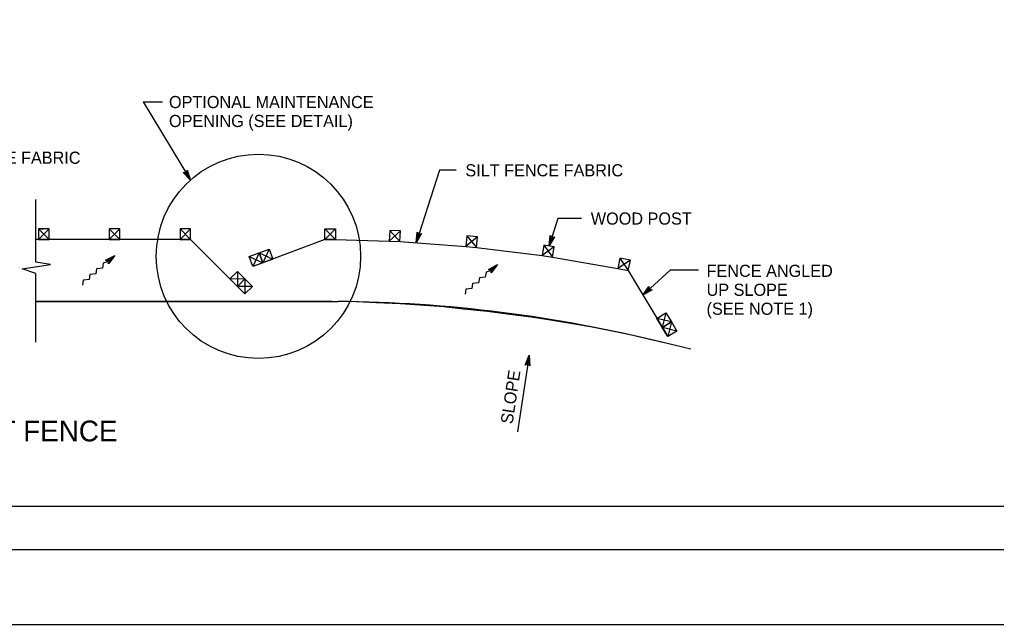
# Model space of a CAD drawing. Extents: x -894 to 866, y -472 to 714.
# Drawn here: x -285 to 279, y -472 to -123 of the extents above; entities that cross this region are included whole.
import ezdxf

# ---------------------------------------------------------------- set-up
doc = ezdxf.new("R2010")
doc.units = 0
for name, color, linetype in [('border_PLOTTING-ELEMENTS', 7, 'Continuous'), ('border_rw_22x34_Cut_Lines', 7, 'Continuous'), ('border_SHEET', 7, 'Continuous'), ('df_FLOW-LINE', 7, 'Continuous'), ('pp_PRESENTATION', 7, 'Continuous'), ('temp_CONSTRUCTION', 7, 'Continuous'), ('temp_CONSTRUCTION-anno', 7, 'Continuous')]:
    doc.layers.add(name, color=color, linetype=linetype)

msp = doc.modelspace()

# ---------------------------------------------------------------- linework, layer by layer
at = {"layer": 'border_PLOTTING-ELEMENTS'}
for points in [[(-894.04, -472.44), (865.96, -472.44), (865.96, 713.56), (-894.04, 713.56)], [(-864.04, 670.56), (835.96, 670.56), (835.96, -429.44), (-864.04, -429.44)]]:
    msp.add_lwpolyline(points, close=True, dxfattribs=at)
at = {"layer": 'border_rw_22x34_Cut_Lines'}
msp.add_lwpolyline([(-864.04, 670.56), (835.96, 670.56), (835.96, -429.44), (-864.04, -429.44)], close=True, dxfattribs=at)
at = {"layer": 'border_SHEET'}
msp.add_line((810.96, -404.44), (-814.04, -404.44), dxfattribs=at)
at = {"layer": 'df_FLOW-LINE'}
for p, q in [((-236.36, -263.86), (-236.8, -266.78)), ((-233.48, -263.01), (-236.36, -263.86)), ((-234.99, -262.26), (-229.72, -259.48)), ((-233.56, -262.75), (-234.99, -262.26)), ((-234.99, -262.26), (-234.99, -262.26)), ((-234.61, -262.39), (-230.74, -260.34)), ((-234.21, -262.5), (-231.76, -261.21)), ((-233.86, -262.65), (-232.78, -262.08)), ((-233.31, -264.23), (-233.56, -262.75)), ((-232.78, -262.08), (-233.5, -263.04)), ((-231.76, -261.21), (-233.45, -263.45)), ((-230.75, -260.35), (-233.36, -263.82)), ((-229.72, -259.48), (-233.31, -264.23)), ((-233.31, -264.23), (-233.31, -264.23)), ((-229.72, -259.48), (-229.72, -259.48)), ((-14.16, -267.5), (-8.89, -264.71)), ((-8.89, -264.71), (-12.48, -269.47)), ((-8.89, -264.71), (-8.89, -264.71)), ((-244.08, -270.4), (-244.52, -273.31)), ((-240.66, -270.04), (-244.08, -270.4)), ((-240.22, -267.13), (-240.66, -270.04)), ((-236.8, -266.78), (-240.22, -267.13)), ((-15.53, -269.1), (-15.98, -272.01)), ((-12.66, -268.25), (-15.53, -269.1)), ((-12.73, -267.98), (-14.16, -267.5)), ((-14.16, -267.5), (-14.16, -267.5)), ((-13.78, -267.62), (-9.91, -265.58)), ((-13.38, -267.74), (-10.93, -266.45)), ((-13.03, -267.89), (-11.95, -267.32)), ((-12.48, -269.47), (-12.73, -267.98)), ((-11.95, -267.32), (-12.68, -268.27)), ((-10.93, -266.45), (-12.62, -268.69)), ((-9.92, -265.59), (-12.54, -269.05)), ((-12.48, -269.47), (-12.48, -269.47)), ((-247.94, -273.67), (-248.38, -276.58)), ((-244.52, -273.31), (-247.94, -273.67)), ((-23.25, -275.64), (-23.7, -278.55)), ((-19.83, -275.28), (-23.25, -275.64)), ((-19.39, -272.37), (-19.83, -275.28)), ((-15.98, -272.01), (-19.39, -272.37)), ((-27.11, -278.91), (-27.56, -281.82)), ((-23.7, -278.55), (-27.11, -278.91)), ((9.31, -317.11), (2.68, -361.18)), ((7.12, -322.75), (9.31, -317.11)), ((7.5, -322.59), (9.1, -318.45)), ((7.89, -322.42), (8.9, -319.79)), ((8.25, -322.3), (8.7, -321.14)), ((8.7, -321.14), (8.78, -322.35)), ((8.9, -319.79), (9.1, -322.64)), ((9.11, -318.46), (9.41, -322.86)), ((9.31, -317.11), (9.31, -317.11)), ((9.31, -317.11), (9.72, -323.14)), ((8.55, -322.17), (7.12, -322.75)), ((7.12, -322.75), (7.12, -322.75)), ((9.72, -323.14), (8.55, -322.17)), ((9.72, -323.14), (9.72, -323.14))]:
    msp.add_line(p, q, dxfattribs=at)
at = {"layer": 'pp_PRESENTATION'}
msp.add_circle((-146.83, -260), 58.96, dxfattribs=at)
at = {"layer": 'temp_CONSTRUCTION'}
for p, q in [((-275.31, -263.34), (-275.31, -227.11)), ((-273.68, -244.21), (-267.54, -250.36)), ((-267.54, -244.21), (-273.68, -250.36)), ((-273.68, -244.21), (-267.54, -250.36)), ((-267.54, -244.21), (-273.68, -250.36)), ((-272.53, -244.21), (-270.92, -244.21)), ((-272.53, -244.21), (-270.92, -244.21)), ((-232.88, -244.21), (-226.74, -250.36)), ((-226.74, -244.21), (-232.88, -250.36)), ((-232.88, -244.21), (-226.74, -250.36)), ((-226.74, -244.21), (-232.88, -250.36)), ((-192.09, -244.21), (-185.95, -250.36)), ((-185.95, -244.21), (-192.09, -250.36)), ((-192.09, -244.21), (-185.95, -250.36)), ((-185.95, -244.21), (-192.09, -250.36)), ((-102.39, -244.21), (-108.53, -250.36)), ((-108.53, -244.21), (-102.39, -250.36)), ((-102.39, -244.21), (-108.53, -250.36)), ((-108.53, -244.21), (-102.39, -250.36)), ((-64.93, -245.32), (-71.36, -251.15)), ((-71.07, -245.03), (-65.23, -251.44)), ((-185.95, -250.36), (-275.31, -250.36)), ((-185.95, -250.36), (-230.25, -250.36)), ((-185.95, -250.36), (-154.62, -281.68)), ((-108.53, -250.36), (-150.02, -265.88)), ((-108.53, -250.36), (-102.39, -250.36)), ((-102.39, -250.36), (-71.36, -251.15)), ((-71.36, -251.15), (-65.23, -251.44)), ((-65.23, -251.44), (-27.17, -254.24)), ((-20.46, -248.74), (-27.17, -254.24)), ((-20.46, -248.74), (-27.17, -254.24)), ((-26.57, -248.14), (-21.06, -254.84)), ((-26.57, -248.14), (-21.06, -254.84)), ((17.77, -253.48), (22.88, -260.47)), ((17.77, -253.48), (22.88, -260.47)), ((-146.4, -257.99), (-150.02, -265.88)), ((-146.4, -257.99), (-150.02, -265.88)), ((-146.4, -257.99), (-138.51, -261.62)), ((-146.4, -257.99), (-138.51, -261.62)), ((-140.64, -255.85), (-144.27, -263.75)), ((-140.64, -255.85), (-144.27, -263.75)), ((-27.17, -254.24), (-21.06, -254.84)), ((-21.06, -254.84), (16.83, -259.53)), ((23.82, -254.42), (16.83, -259.53)), ((23.82, -254.42), (16.83, -259.53)), ((-283.15, -267.26), (-266.82, -264.65)), ((-266.82, -264.65), (-275.31, -263.34)), ((-152.16, -260.12), (-144.27, -263.75)), ((-152.16, -260.12), (-144.27, -263.75)), ((16.83, -259.53), (22.88, -260.47)), ((22.88, -260.47), (60.5, -267)), ((67.77, -262.27), (60.5, -267)), ((67.77, -262.27), (60.5, -267)), ((61.76, -261), (66.5, -268.26)), ((61.76, -261), (66.5, -268.26)), ((-275.31, -269.88), (-283.15, -267.26)), ((-275.31, -309.47), (-275.31, -269.88)), ((-158.96, -268.65), (-158.96, -277.34)), ((-158.96, -268.65), (-158.96, -277.34)), ((60.5, -267), (66.5, -268.26)), ((66.5, -268.26), (89.29, -306.26)), ((66.5, -268.26), (66.64, -268.29)), ((-154.61, -272.99), (-163.23, -273.08)), ((-154.61, -272.99), (-163.23, -273.08)), ((-154.61, -272.99), (-154.62, -281.68)), ((-154.61, -272.99), (-154.62, -281.68)), ((-150.27, -277.34), (-158.88, -277.42)), ((-150.27, -277.34), (-158.88, -277.42)), ((-275.31, -285.8), (-104.25, -285.8)), ((-274.98, -286.03), (-100.85, -286.03)), ((-104.25, -285.95), (-90.34, -286.14)), ((-90.34, -286.14), (-78.95, -286.61)), ((-78.95, -286.61), (-65.05, -287.19)), ((-65.05, -287.19), (-53.67, -287.98)), ((-53.67, -287.98), (-39.8, -288.95)), ((-39.8, -288.95), (-28.45, -290.2)), ((-28.45, -290.2), (-14.63, -291.72)), ((-14.63, -291.72), (-3.32, -293.16)), ((88.25, -292.61), (86.17, -300.97)), ((88.25, -292.61), (86.17, -300.97)), ((-3.32, -293.16), (10.48, -294.91)), ((10.48, -294.91), (21.75, -296.68)), ((21.75, -296.68), (34.4, -298.66)), ((34.4, -298.66), (45.61, -300.75)), ((91.47, -297.85), (83.02, -295.83)), ((91.47, -297.85), (83.02, -295.83)), ((91.47, -297.85), (89.29, -306.26)), ((91.47, -297.85), (89.29, -306.26)), ((45.61, -300.75), (58.21, -303.09)), ((58.21, -303.09), (69.34, -305.56)), ((94.59, -303.13), (86.23, -301.06)), ((94.59, -303.13), (86.23, -301.06)), ((69.34, -305.56), (81.85, -308.33)), ((81.85, -308.33), (92.92, -311.05)), ((92.92, -311.05), (102.54, -313.42))]:
    msp.add_line(p, q, dxfattribs=at)
for points in [[(-273.68, -250.36), (-267.54, -250.36), (-267.54, -244.21), (-273.68, -244.21)], [(-273.68, -250.36), (-267.54, -250.36), (-267.54, -244.21), (-273.68, -244.21)], [(-232.88, -250.36), (-226.74, -250.36), (-226.74, -244.21), (-232.88, -244.21)], [(-232.88, -250.36), (-226.74, -250.36), (-226.74, -244.21), (-232.88, -244.21)], [(-192.09, -250.36), (-185.95, -250.36), (-185.95, -244.21), (-192.09, -244.21)], [(-192.09, -250.36), (-185.95, -250.36), (-185.95, -244.21), (-192.09, -244.21)], [(-102.39, -250.36), (-108.53, -250.36), (-108.53, -244.21), (-102.39, -244.21)], [(-102.39, -250.36), (-108.53, -250.36), (-108.53, -244.21), (-102.39, -244.21)], [(-71.36, -251.15), (-65.23, -251.44), (-64.93, -245.32), (-71.07, -245.03)], [(-27.17, -254.24), (-21.06, -254.84), (-20.46, -248.74), (-26.57, -248.14)], [(-27.17, -254.24), (-21.06, -254.84), (-20.46, -248.74), (-26.57, -248.14)], [(16.83, -259.53), (22.88, -260.47), (23.82, -254.42), (17.77, -253.48)], [(16.83, -259.53), (22.88, -260.47), (23.82, -254.42), (17.77, -253.48)], [(-144.27, -263.75), (-150.02, -265.88), (-152.16, -260.12), (-146.4, -257.99)], [(-144.27, -263.75), (-150.02, -265.88), (-152.16, -260.12), (-146.4, -257.99)], [(-138.51, -261.62), (-144.27, -263.75), (-146.4, -257.99), (-140.64, -255.85)], [(-138.51, -261.62), (-144.27, -263.75), (-146.4, -257.99), (-140.64, -255.85)], [(60.5, -267), (66.5, -268.26), (67.77, -262.27), (61.76, -261)], [(60.5, -267), (66.5, -268.26), (67.77, -262.27), (61.76, -261)], [(-158.96, -277.34), (-163.3, -273), (-158.96, -268.65), (-154.61, -272.99)], [(-154.62, -281.68), (-158.96, -277.34), (-154.61, -272.99), (-150.27, -277.34)], [(86.23, -301.06), (83.02, -295.83), (88.25, -292.61), (91.47, -297.85)], [(86.23, -301.06), (83.02, -295.83), (88.25, -292.61), (91.47, -297.85)], [(89.29, -306.26), (86.17, -300.97), (91.47, -297.85), (94.59, -303.13)], [(89.29, -306.26), (86.17, -300.97), (91.47, -297.85), (94.59, -303.13)]]:
    msp.add_lwpolyline(points, close=True, dxfattribs=at)
msp.add_arc((-107.65, -1092.32), 806.31, 76.07261, 89.51693, dxfattribs=at)
at = {"layer": 'temp_CONSTRUCTION-anno'}
for p, q in [((-213.42, -170.76), (-186.04, -215.96)), ((-213.42, -170.76), (-202.12, -170.76)), ((-190.21, -211.59), (-188.69, -211.58)), ((-186.04, -215.96), (-190.21, -211.59)), ((-190.21, -211.59), (-190.21, -211.59)), ((-186.75, -214.79), (-189.79, -211.6)), ((-187.44, -213.64), (-189.41, -211.58)), ((-188.15, -212.47), (-188.99, -211.59)), ((-188.69, -211.58), (-187.97, -210.23)), ((-188.54, -211.3), (-188.15, -212.47)), ((-188.34, -210.97), (-187.44, -213.64)), ((-188.16, -210.59), (-186.74, -214.8)), ((-187.97, -210.23), (-187.97, -210.23)), ((-187.97, -210.23), (-186.04, -215.96)), ((-42.38, -210.34), (-55.78, -252.14)), ((-32.73, -210.34), (-42.38, -210.34)), ((-186.04, -215.96), (-186.04, -215.96)), ((25.93, -238.19), (20.87, -253.96)), ((39.56, -238.19), (25.93, -238.19)), ((-55.78, -252.14), (-55.23, -246.11)), ((-52.72, -246.91), (-55.78, -252.14)), ((-55.37, -250.83), (-54.96, -246.44)), ((-53.12, -247.01), (-55.37, -250.84)), ((-55.23, -246.11), (-55.23, -246.11)), ((-55.23, -246.11), (-54.22, -247.26)), ((-54.95, -249.55), (-54.69, -246.71)), ((-53.53, -247.12), (-54.95, -249.55)), ((-54.53, -248.25), (-54.42, -247.04)), ((-53.91, -247.18), (-54.53, -248.25)), ((-54.22, -247.26), (-52.72, -246.91)), ((-52.72, -246.91), (-52.72, -246.91)), ((20.87, -253.96), (21.43, -247.93)), ((21.43, -247.93), (21.43, -247.93)), ((21.43, -247.93), (22.43, -249.08)), ((-55.78, -252.14), (-55.78, -252.14)), ((23.93, -248.74), (20.87, -253.96)), ((21.29, -252.65), (21.69, -248.26)), ((23.53, -248.83), (21.29, -252.66)), ((21.7, -251.37), (21.97, -248.53)), ((23.12, -248.94), (21.7, -251.37)), ((22.12, -250.07), (22.23, -248.86)), ((22.75, -249), (22.12, -250.07)), ((22.43, -249.08), (23.93, -248.74)), ((23.93, -248.74), (23.93, -248.74)), ((20.87, -253.96), (20.87, -253.96)), ((90.8, -267.98), (74.98, -282.39)), ((107.01, -267.98), (90.8, -267.98)), ((74.98, -282.39), (78.46, -277.45)), ((80.23, -279.39), (74.98, -282.39)), ((79.84, -279.28), (75.98, -281.48)), ((75.99, -281.47), (78.53, -277.87)), ((76.99, -280.56), (78.63, -278.23)), ((79.43, -279.17), (76.99, -280.56)), ((78, -279.65), (78.7, -278.65)), ((79.07, -279.03), (78, -279.65)), ((78.46, -277.45), (78.46, -277.45)), ((78.46, -277.45), (78.76, -278.95)), ((78.76, -278.95), (80.23, -279.39)), ((80.23, -279.39), (80.23, -279.39)), ((74.98, -282.39), (74.98, -282.39))]:
    msp.add_line(p, q, dxfattribs=at)

# ---------------------------------------------------------------- texts
for s, height, p in [('OPTIONAL MAINTENANCE', 7, (-198.45, -174.45)), ('OPENING (SEE DETAIL)', 7, (-198.45, -185.38)), ('SILT FENCE FABRIC', 7, (-340.49, -206.58)), ('SILT FENCE FABRIC', 7, (-27.44, -213.84)), ('WOOD POST', 7, (44.9, -241.69)), ('FENCE ANGLED', 7, (111.72, -271.86)), ('UP SLOPE', 7, (111.72, -282.79)), ('(SEE NOTE 1)', 7, (111.72, -293.73)), ('TEMPORARY SILT FENCE', 12, (-426.99, -366.78))]:
    msp.add_text(s, height=height, dxfattribs=at).set_placement(p)
msp.add_text('SLOPE', height=7, rotation=81.4565, dxfattribs=at).set_placement((-0.24, -357.1))

doc.saveas('drawing.dxf')
